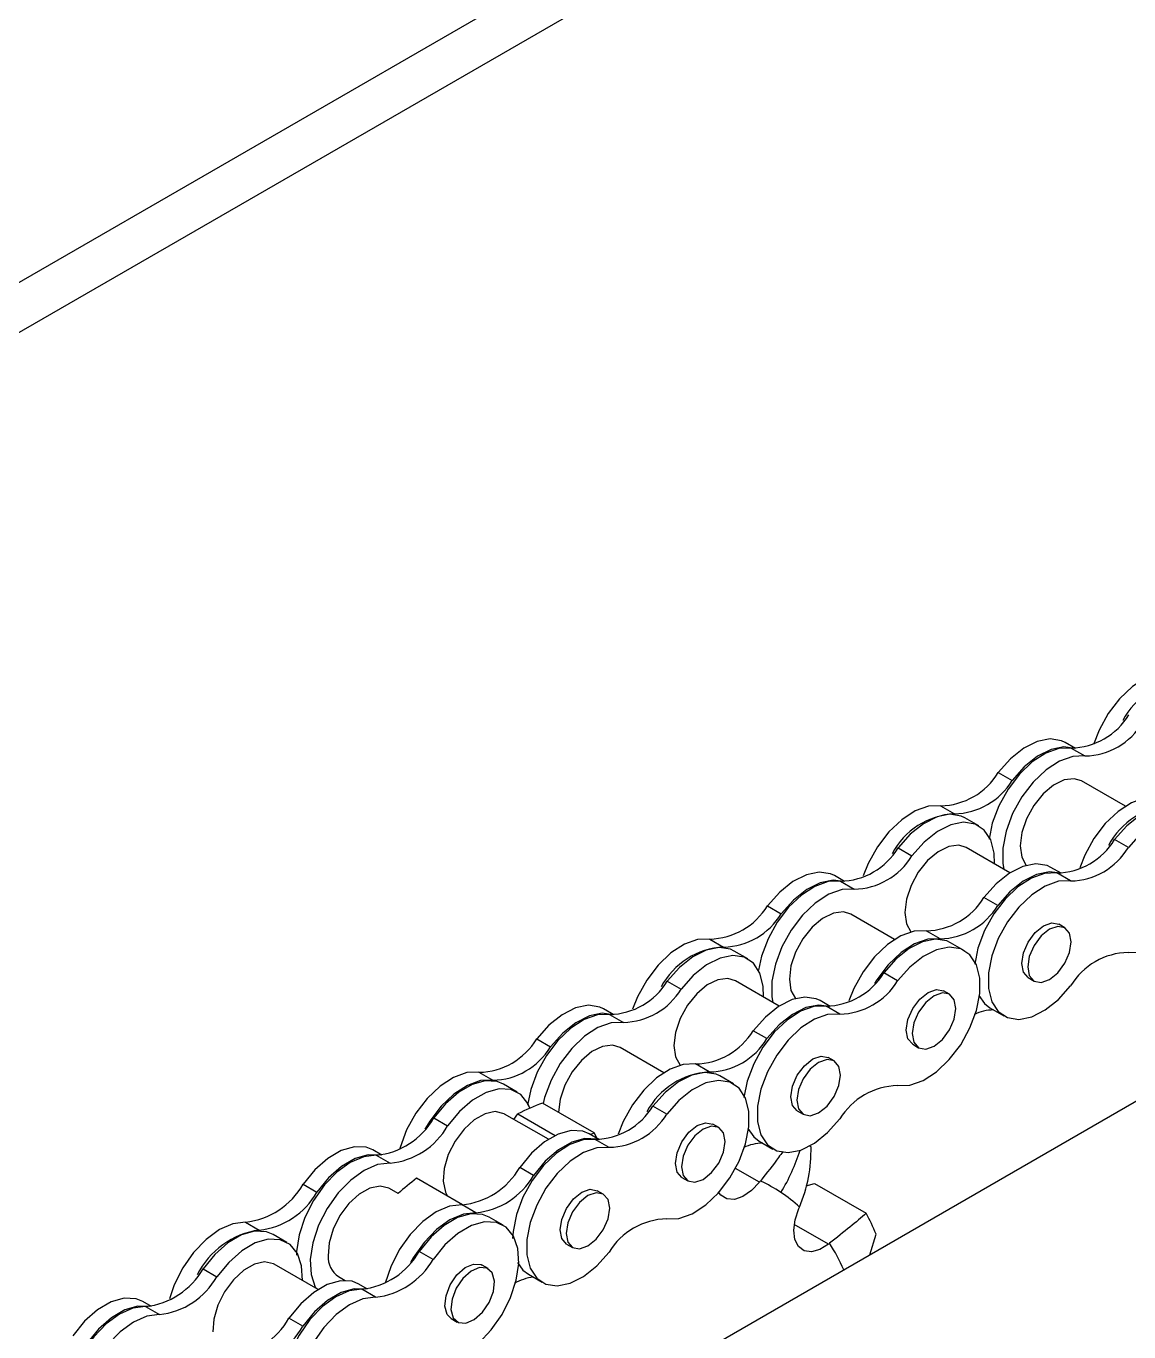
# Model space of a CAD drawing. Header units: metres. Extents: x 0 to 21025, y 0 to 14850.
# Drawn here: x 12731.3 to 12817.1, y 4614.2 to 4715.8 of the extents above; entities that cross this region are included whole.
import ezdxf

# ---------------------------------------------------------------- set-up
doc = ezdxf.new("R2010")
doc.units = ezdxf.units.M
doc.header["$LTSCALE"] = 25
doc.layers.add('SL4', color=4, linetype='Continuous')

msp = doc.modelspace()

# ---------------------------------------------------------------- linework, layer by layer
at = {"layer": 'SL4'}
for p, q in [((12599.424, 4620.083), (13151.059, 4938.535)), ((12609.378, 4621.94), (13151.059, 4934.646)), ((12694.644, 4561.139), (13249.722, 4881.578)), ((12812.959, 4659.614), (12812.159, 4660.075)), ((12812.627, 4659.642), (12813.702, 4659.021)), ((12806.955, 4657.732), (12808.029, 4657.112)), ((12816.843, 4655.108), (12813.437, 4657.075)), ((12802.464, 4655.14), (12803.539, 4654.52)), ((12805.436, 4653.588), (12804.361, 4654.209)), ((12817.076, 4651.889), (12816.001, 4652.51)), ((12799.157, 4651.865), (12800.231, 4651.245)), ((12807.863, 4649.924), (12804.456, 4651.891)), ((12811.843, 4649.889), (12811.044, 4650.351)), ((12794.998, 4649.245), (12794.199, 4649.707)), ((12794.666, 4649.273), (12795.741, 4648.653)), ((12812.586, 4649.297), (12811.511, 4649.917)), ((12806.914, 4647.387), (12805.839, 4648.008)), ((12788.994, 4647.364), (12790.069, 4646.743)), ((12798.883, 4644.74), (12795.476, 4646.706)), ((12812.136, 4645.654), (12811.671, 4645.923)), ((12802.423, 4644.795), (12801.349, 4645.416)), ((12784.504, 4644.772), (12785.579, 4644.151)), ((12804.32, 4643.864), (12803.246, 4644.484)), ((12787.476, 4643.22), (12786.401, 4643.84)), ((12799.116, 4641.521), (12798.041, 4642.141)), ((12781.196, 4641.497), (12782.271, 4640.877)), ((12789.903, 4639.555), (12786.496, 4641.522)), ((12809.272, 4641.768), (12809.738, 4641.5)), ((12793.883, 4639.521), (12793.083, 4639.983)), ((12803.156, 4640.47), (12802.69, 4640.739)), ((12777.038, 4638.877), (12776.238, 4639.338)), ((12776.706, 4638.905), (12777.781, 4638.284)), ((12794.625, 4638.929), (12793.551, 4639.549)), ((12806.306, 4639.414), (12807.381, 4638.794)), ((12771.034, 4636.995), (12772.108, 4636.375)), ((12788.953, 4637.019), (12787.878, 4637.639)), ((12780.922, 4634.371), (12777.516, 4636.338)), ((12800.292, 4636.584), (12800.758, 4636.315)), ((12784.463, 4634.427), (12783.388, 4635.047)), ((12794.176, 4635.286), (12793.71, 4635.555)), ((12766.543, 4634.403), (12767.618, 4633.783)), ((12786.36, 4633.495), (12785.285, 4634.116)), ((12769.515, 4632.851), (12768.44, 4633.472)), ((12775.505, 4629.683), (12771.484, 4632.004)), ((12781.155, 4631.152), (12780.08, 4631.773)), ((12763.027, 4630.845), (12764.102, 4630.224)), ((12771.942, 4629.187), (12768.535, 4631.154)), ((12769.261, 4630.735), (12769.56, 4631.169)), ((12769.56, 4631.169), (12772.473, 4629.487)), ((12791.312, 4631.4), (12791.777, 4631.131)), ((12775.738, 4629.259), (12775.505, 4629.683)), ((12785.195, 4630.102), (12784.73, 4630.37)), ((12775.922, 4629.153), (12775.123, 4629.614)), ((12776.665, 4628.56), (12775.59, 4629.181)), ((12788.346, 4629.046), (12789.421, 4628.426)), ((12758.987, 4627.955), (12758.294, 4628.355)), ((12758.545, 4627.945), (12759.62, 4627.324)), ((12770.784, 4626.367), (12769.709, 4626.987)), ((12788.365, 4625.84), (12786.503, 4626.915)), ((12752.849, 4625.683), (12753.924, 4625.063)), ((12765.26, 4624.086), (12761.677, 4626.154)), ((12782.331, 4626.216), (12782.797, 4625.947)), ((12791.995, 4625.551), (12792.663, 4625.75)), ((12792.663, 4625.75), (12796.684, 4623.429)), ((12760.248, 4624.964), (12759.571, 4625.354)), ((12776.215, 4624.917), (12775.75, 4625.186)), ((12766.302, 4623.467), (12765.227, 4624.087)), ((12748.37, 4622.737), (12749.445, 4622.116)), ((12768.416, 4622.512), (12767.341, 4623.132)), ((12793.741, 4621.023), (12791.074, 4622.562)), ((12751.593, 4621.159), (12750.518, 4621.78)), ((12796.961, 4620.205), (12797.44, 4621.803)), ((12773.351, 4621.032), (12773.817, 4620.763)), ((12762.971, 4619.84), (12761.896, 4620.46)), ((12745.073, 4619.108), (12746.148, 4618.487)), ((12754.02, 4617.495), (12750.613, 4619.462)), ((12755.612, 4618.495), (12756.124, 4618.2)), ((12767.251, 4619.118), (12766.786, 4619.387)), ((12770.385, 4618.678), (12771.46, 4618.057)), ((12757.876, 4617.532), (12757.2, 4617.922)), ((12758.491, 4616.894), (12757.417, 4617.514)), ((12741.053, 4616.18), (12740.377, 4616.57)), ((12740.594, 4616.162), (12741.668, 4615.541)), ((12752.83, 4614.63), (12751.755, 4615.25)), ((12764.387, 4615.232), (12764.853, 4614.964))]:
    msp.add_line(p, q, dxfattribs=at)
at = {"layer": 'SL4', "flags": 128}
for points in [[(12820.425, 4665.508), (12819.475, 4665.477), (12818.445, 4665.109), (12817.397, 4664.429), (12816.399, 4663.479), (12815.512, 4662.318), (12814.794, 4661.02), (12814.367, 4659.928)], [(12812.159, 4660.075), (12811.867, 4660.213), (12810.981, 4660.351), (12809.982, 4660.149), (12808.935, 4659.62), (12807.904, 4658.797), (12806.955, 4657.732)], [(12812.627, 4659.642), (12811.678, 4659.61), (12810.647, 4659.243), (12809.599, 4658.562), (12808.601, 4657.612), (12807.714, 4656.451), (12806.996, 4655.153), (12806.49, 4653.799), (12806.236, 4652.537)], [(12812.877, 4659.616), (12812.056, 4659.73), (12811.057, 4659.528), (12810.01, 4658.999), (12808.979, 4658.176), (12808.029, 4657.112)], [(12813.702, 4659.021), (12812.752, 4658.99), (12811.721, 4658.622), (12810.674, 4657.942), (12809.676, 4656.991), (12808.789, 4655.831), (12808.071, 4654.532), (12807.565, 4653.178), (12807.304, 4651.854), (12807.304, 4650.642), (12807.378, 4650.204)], [(12813.437, 4657.075), (12812.857, 4657.254), (12812.08, 4657.157), (12811.247, 4656.749), (12810.434, 4656.065), (12809.711, 4655.165), (12809.143, 4654.131), (12808.781, 4653.054), (12808.657, 4652.029)], [(12802.464, 4655.14), (12801.515, 4655.109), (12800.484, 4654.741), (12799.437, 4654.061), (12798.438, 4653.11), (12797.552, 4651.949), (12796.833, 4650.651), (12796.447, 4649.681)], [(12819.309, 4655.784), (12818.36, 4655.753), (12817.329, 4655.385), (12816.281, 4654.705), (12815.283, 4653.754), (12814.397, 4652.594), (12813.678, 4651.295), (12813.292, 4650.325)], [(12821.206, 4654.853), (12820.914, 4654.991), (12820.028, 4655.128), (12819.029, 4654.926), (12817.982, 4654.397), (12816.951, 4653.574), (12816.001, 4652.51)], [(12804.361, 4654.209), (12804.069, 4654.347), (12803.183, 4654.484), (12802.185, 4654.282), (12801.137, 4653.753), (12800.106, 4652.93), (12799.157, 4651.865)], [(12817.076, 4643.729), (12818.026, 4643.761), (12819.056, 4644.128), (12820.104, 4644.808), (12821.102, 4645.759), (12821.989, 4646.92), (12822.707, 4648.218), (12823.213, 4649.572), (12823.474, 4650.897), (12823.474, 4652.109), (12823.213, 4653.132), (12822.707, 4653.902), (12821.989, 4654.37), (12821.102, 4654.508), (12820.104, 4654.306), (12819.056, 4653.777), (12818.026, 4652.954), (12817.076, 4651.889)], [(12806.657, 4650.62), (12806.63, 4651.465), (12806.368, 4652.488), (12805.863, 4653.258), (12805.144, 4653.726), (12804.258, 4653.864), (12803.259, 4653.662), (12802.212, 4653.132), (12801.181, 4652.31), (12800.231, 4651.245)], [(12804.456, 4651.891), (12803.877, 4652.07), (12803.1, 4651.973), (12802.267, 4651.565), (12801.453, 4650.88), (12800.731, 4649.981), (12800.163, 4648.947), (12799.801, 4647.869), (12799.676, 4646.845)], [(12808.657, 4652.029), (12808.781, 4651.147), (12809.126, 4650.507)], [(12794.199, 4649.707), (12793.907, 4649.845), (12793.02, 4649.983), (12792.022, 4649.78), (12790.974, 4649.251), (12789.944, 4648.428), (12788.994, 4647.364)], [(12811.044, 4650.351), (12810.751, 4650.489), (12809.865, 4650.627), (12808.867, 4650.425), (12807.819, 4649.895), (12806.788, 4649.073), (12805.839, 4648.008)], [(12811.761, 4649.892), (12810.94, 4650.006), (12809.941, 4649.804), (12808.894, 4649.275), (12807.863, 4648.452), (12806.914, 4647.387)], [(12794.666, 4649.273), (12793.717, 4649.242), (12792.686, 4648.874), (12791.639, 4648.194), (12790.64, 4647.244), (12789.754, 4646.083), (12789.035, 4644.784), (12788.529, 4643.43), (12788.298, 4642.348)], [(12794.917, 4649.248), (12794.095, 4649.362), (12793.097, 4649.16), (12792.049, 4648.631), (12791.018, 4647.808), (12790.069, 4646.743)], [(12811.511, 4649.917), (12810.562, 4649.886), (12809.531, 4649.519), (12808.483, 4648.838), (12807.485, 4647.888), (12806.599, 4646.727), (12805.88, 4645.429), (12805.374, 4644.075), (12805.12, 4642.813)], [(12812.586, 4649.297), (12811.637, 4649.265), (12810.606, 4648.898), (12809.558, 4648.218), (12808.56, 4647.267), (12807.673, 4646.106), (12806.955, 4644.808), (12806.449, 4643.454), (12806.188, 4642.13), (12806.188, 4640.917), (12806.449, 4639.894), (12806.955, 4639.124), (12807.673, 4638.656), (12808.56, 4638.518), (12809.558, 4638.72), (12810.606, 4639.25), (12811.637, 4640.072), (12812.586, 4641.137)], [(12795.741, 4648.653), (12794.792, 4648.621), (12793.761, 4648.254), (12792.713, 4647.574), (12791.715, 4646.623), (12790.829, 4645.462), (12790.11, 4644.164), (12789.604, 4642.81), (12789.343, 4641.485), (12789.343, 4640.273), (12789.417, 4639.836)], [(12795.476, 4646.706), (12794.896, 4646.885), (12794.119, 4646.789), (12793.287, 4646.381), (12792.473, 4645.696), (12791.75, 4644.797), (12791.183, 4643.763), (12790.82, 4642.685), (12790.696, 4641.66)], [(12799.676, 4646.845), (12799.801, 4645.963), (12800.146, 4645.323)], [(12808.775, 4642.867), (12808.904, 4643.691), (12809.272, 4644.538), (12809.822, 4645.28), (12810.471, 4645.804), (12811.12, 4646.03), (12811.671, 4645.923)], [(12801.349, 4645.416), (12800.399, 4645.384), (12799.368, 4645.017), (12798.321, 4644.336), (12797.322, 4643.386), (12796.436, 4642.225), (12795.717, 4640.927), (12795.331, 4639.957)], [(12809.241, 4642.598), (12809.37, 4641.923), (12809.738, 4641.5), (12810.288, 4641.393), (12810.937, 4641.618), (12811.586, 4642.142), (12812.136, 4642.884), (12812.504, 4643.732), (12812.633, 4644.556), (12812.504, 4645.231), (12812.136, 4645.654), (12811.586, 4645.761), (12810.937, 4645.535), (12810.288, 4645.012), (12809.738, 4644.269), (12809.37, 4643.422), (12809.241, 4642.598)], [(12784.504, 4644.772), (12783.554, 4644.74), (12782.524, 4644.373), (12781.476, 4643.692), (12780.478, 4642.742), (12779.591, 4641.581), (12778.873, 4640.283), (12778.486, 4639.313)], [(12786.401, 4643.84), (12786.109, 4643.978), (12785.222, 4644.116), (12784.224, 4643.914), (12783.176, 4643.385), (12782.146, 4642.562), (12781.196, 4641.497)], [(12802.423, 4644.795), (12801.474, 4644.764), (12800.443, 4644.396), (12799.396, 4643.716), (12798.397, 4642.766), (12797.511, 4641.605), (12797.323, 4641.306)], [(12803.246, 4644.484), (12802.953, 4644.623), (12802.067, 4644.76), (12801.069, 4644.558), (12800.021, 4644.029), (12798.99, 4643.206), (12798.041, 4642.141)], [(12799.116, 4633.361), (12800.065, 4633.392), (12801.096, 4633.76), (12802.144, 4634.44), (12803.142, 4635.391), (12804.028, 4636.551), (12804.747, 4637.85), (12805.253, 4639.204), (12805.514, 4640.528), (12805.514, 4641.74), (12805.253, 4642.764), (12804.747, 4643.534), (12804.028, 4644.002), (12803.142, 4644.14), (12802.144, 4643.937), (12801.096, 4643.408), (12800.065, 4642.585), (12799.116, 4641.521)], [(12788.696, 4640.252), (12788.669, 4641.096), (12788.408, 4642.119), (12787.902, 4642.889), (12787.183, 4643.358), (12786.297, 4643.495), (12785.299, 4643.293), (12784.251, 4642.764), (12783.22, 4641.941), (12782.271, 4640.877)], [(12809.272, 4641.768), (12809.272, 4641.769), (12808.904, 4642.192), (12808.775, 4642.867)], [(12786.496, 4641.522), (12785.916, 4641.701), (12785.139, 4641.605), (12784.307, 4641.196), (12783.493, 4640.512), (12782.77, 4639.613), (12782.202, 4638.579), (12781.84, 4637.501), (12781.716, 4636.476)], [(12790.696, 4641.66), (12790.82, 4640.779), (12791.166, 4640.139)], [(12799.795, 4637.682), (12799.924, 4638.506), (12800.292, 4639.354), (12800.842, 4640.096), (12801.491, 4640.62), (12802.14, 4640.846), (12802.69, 4640.739)], [(12793.083, 4639.983), (12792.791, 4640.121), (12791.905, 4640.258), (12790.906, 4640.056), (12789.859, 4639.527), (12788.828, 4638.704), (12787.878, 4637.639)], [(12800.261, 4637.414), (12800.39, 4636.739), (12800.758, 4636.316), (12801.308, 4636.209), (12801.957, 4636.434), (12802.606, 4636.958), (12803.156, 4637.7), (12803.524, 4638.548), (12803.653, 4639.372), (12803.524, 4640.047), (12803.156, 4640.47), (12802.606, 4640.577), (12801.957, 4640.351), (12801.308, 4639.827), (12800.758, 4639.085), (12800.39, 4638.238), (12800.261, 4637.414)], [(12805.433, 4640.385), (12805.88, 4639.745), (12806.306, 4639.414)], [(12776.706, 4638.905), (12775.757, 4638.873), (12774.726, 4638.506), (12773.678, 4637.826), (12772.68, 4636.875), (12771.793, 4635.714), (12771.075, 4634.416), (12770.569, 4633.062), (12770.319, 4631.834)], [(12776.238, 4639.338), (12775.946, 4639.477), (12775.06, 4639.614), (12774.061, 4639.412), (12773.014, 4638.883), (12771.983, 4638.06), (12771.034, 4636.995)], [(12776.956, 4638.879), (12776.135, 4638.994), (12775.136, 4638.792), (12774.089, 4638.262), (12773.058, 4637.44), (12772.108, 4636.375)], [(12793.551, 4639.549), (12792.601, 4639.518), (12791.57, 4639.15), (12790.523, 4638.47), (12789.524, 4637.519), (12788.638, 4636.358), (12787.919, 4635.06), (12787.414, 4633.706), (12787.159, 4632.444)], [(12794.625, 4638.929), (12793.676, 4638.897), (12792.645, 4638.53), (12791.598, 4637.849), (12790.599, 4636.899), (12789.713, 4635.738), (12788.994, 4634.44), (12788.488, 4633.086), (12788.227, 4631.761), (12788.227, 4630.549), (12788.488, 4629.526), (12788.994, 4628.756), (12789.713, 4628.287), (12790.599, 4628.15), (12791.598, 4628.352), (12792.645, 4628.881), (12793.676, 4629.704), (12794.625, 4630.769)], [(12793.8, 4639.524), (12792.979, 4639.638), (12791.981, 4639.436), (12790.933, 4638.907), (12789.903, 4638.084), (12788.953, 4637.019)], [(12777.781, 4638.284), (12776.831, 4638.253), (12775.8, 4637.886), (12774.753, 4637.205), (12773.755, 4636.255), (12772.868, 4635.094), (12772.15, 4633.796), (12771.644, 4632.442), (12771.526, 4631.98)], [(12800.292, 4636.584), (12800.292, 4636.584), (12799.924, 4637.007), (12799.795, 4637.682)], [(12777.516, 4636.338), (12776.936, 4636.517), (12776.159, 4636.421), (12775.326, 4636.012), (12774.513, 4635.328), (12773.79, 4634.429), (12773.222, 4633.394), (12772.86, 4632.317), (12772.736, 4631.292)], [(12781.716, 4636.476), (12781.84, 4635.595), (12782.186, 4634.955)], [(12783.388, 4635.047), (12782.439, 4635.016), (12781.408, 4634.648), (12780.36, 4633.968), (12779.362, 4633.018), (12778.476, 4631.857), (12777.757, 4630.559), (12777.371, 4629.589)], [(12790.815, 4632.498), (12790.944, 4633.322), (12791.312, 4634.17), (12791.862, 4634.912), (12792.511, 4635.436), (12793.16, 4635.661), (12793.71, 4635.555)], [(12791.28, 4632.229), (12791.41, 4631.554), (12791.777, 4631.131), (12792.327, 4631.024), (12792.976, 4631.25), (12793.626, 4631.774), (12794.176, 4632.516), (12794.543, 4633.364), (12794.672, 4634.188), (12794.543, 4634.863), (12794.176, 4635.286), (12793.626, 4635.393), (12792.976, 4635.167), (12792.327, 4634.643), (12791.777, 4633.901), (12791.41, 4633.053), (12791.28, 4632.229)], [(12766.543, 4634.403), (12765.594, 4634.372), (12764.563, 4634.004), (12763.516, 4633.324), (12762.517, 4632.374), (12761.631, 4631.213), (12760.912, 4629.914), (12760.406, 4628.56), (12760.361, 4628.394)], [(12767.618, 4633.783), (12766.669, 4633.751), (12765.638, 4633.384), (12764.59, 4632.704), (12763.592, 4631.753), (12762.706, 4630.592), (12762.333, 4629.974)], [(12768.44, 4633.472), (12767.949, 4633.674), (12767.03, 4633.73), (12766.014, 4633.447), (12764.965, 4632.844), (12763.948, 4631.958), (12763.027, 4630.845)], [(12785.285, 4634.116), (12784.993, 4634.254), (12784.107, 4634.392), (12783.108, 4634.189), (12782.061, 4633.66), (12781.03, 4632.838), (12780.08, 4631.773)], [(12781.155, 4622.992), (12782.105, 4623.024), (12783.135, 4623.391), (12784.183, 4624.072), (12785.181, 4625.022), (12786.068, 4626.183), (12786.786, 4627.481), (12787.292, 4628.835), (12787.553, 4630.16), (12787.553, 4631.372), (12787.292, 4632.395), (12786.786, 4633.165), (12786.068, 4633.634), (12785.181, 4633.771), (12784.183, 4633.569), (12783.135, 4633.04), (12782.105, 4632.217), (12781.155, 4631.152)], [(12770.507, 4631.6), (12770.348, 4631.961), (12769.787, 4632.662), (12769.024, 4633.053), (12768.105, 4633.109), (12767.089, 4632.827), (12766.04, 4632.224), (12765.022, 4631.337), (12764.102, 4630.224)], [(12791.312, 4631.4), (12791.312, 4631.4), (12790.944, 4631.823), (12790.815, 4632.498)], [(12768.535, 4631.154), (12768.49, 4631.179), (12767.807, 4631.339), (12767.013, 4631.178), (12766.178, 4630.711), (12765.377, 4629.978), (12764.681, 4629.044), (12764.151, 4627.994), (12763.835, 4626.919), (12763.76, 4625.916)], [(12775.123, 4629.614), (12774.631, 4629.816), (12773.713, 4629.872), (12772.697, 4629.59), (12771.647, 4628.987), (12770.63, 4628.1), (12769.709, 4626.987)], [(12775.209, 4629.565), (12775.265, 4629.588), (12775.505, 4629.683)], [(12781.835, 4627.314), (12781.964, 4628.138), (12782.331, 4628.986), (12782.882, 4629.728), (12783.531, 4630.252), (12784.18, 4630.477), (12784.73, 4630.37)], [(12782.3, 4627.045), (12782.429, 4626.37), (12782.797, 4625.947), (12783.347, 4625.84), (12783.996, 4626.066), (12784.645, 4626.59), (12785.195, 4627.332), (12785.563, 4628.179), (12785.692, 4629.003), (12785.563, 4629.678), (12785.195, 4630.101), (12784.645, 4630.208), (12783.996, 4629.983), (12783.347, 4629.459), (12782.797, 4628.717), (12782.429, 4627.869), (12782.3, 4627.045)], [(12787.473, 4630.017), (12787.919, 4629.376), (12788.346, 4629.046)], [(12775.59, 4629.181), (12774.641, 4629.149), (12773.61, 4628.782), (12772.562, 4628.101), (12771.564, 4627.151), (12770.678, 4625.99), (12769.959, 4624.692), (12769.453, 4623.338), (12769.192, 4622.013), (12769.16, 4621.462)], [(12775.841, 4629.155), (12775.706, 4629.196), (12774.787, 4629.252), (12773.771, 4628.969), (12772.722, 4628.366), (12771.705, 4627.48), (12770.784, 4626.367)], [(12792.3, 4628.673), (12792.315, 4628.662), (12792.394, 4628.603)], [(12758.545, 4627.945), (12757.57, 4627.832), (12756.529, 4627.387), (12755.488, 4626.637), (12754.511, 4625.63), (12753.66, 4624.429), (12752.988, 4623.11), (12752.539, 4621.755), (12752.34, 4620.45), (12752.331, 4620.161)], [(12758.294, 4628.355), (12757.771, 4628.565), (12756.848, 4628.609), (12755.829, 4628.314), (12754.78, 4627.699), (12753.765, 4626.803), (12752.849, 4625.683)], [(12758.848, 4627.944), (12758.846, 4627.945), (12757.923, 4627.988), (12756.904, 4627.693), (12755.855, 4627.079), (12754.84, 4626.183), (12753.924, 4625.063)], [(12776.665, 4628.56), (12775.716, 4628.529), (12774.685, 4628.161), (12773.637, 4627.481), (12772.639, 4626.53), (12771.752, 4625.37), (12771.034, 4624.071), (12770.528, 4622.717), (12770.267, 4621.393), (12770.267, 4620.181), (12770.528, 4619.158), (12771.034, 4618.387), (12771.752, 4617.919), (12772.639, 4617.781), (12773.637, 4617.984), (12774.685, 4618.513), (12775.716, 4619.336), (12776.665, 4620.4)], [(12759.62, 4627.324), (12758.645, 4627.211), (12757.604, 4626.766), (12756.562, 4626.016), (12755.585, 4625.01), (12754.735, 4623.809), (12754.063, 4622.489), (12753.614, 4621.135), (12753.414, 4619.83), (12753.478, 4618.656), (12753.799, 4617.688), (12753.854, 4617.591)], [(12782.331, 4626.216), (12782.331, 4626.216), (12781.964, 4626.639), (12781.835, 4627.314)], [(12763.76, 4625.916), (12763.934, 4625.074), (12764.097, 4624.757)], [(12788.365, 4625.84), (12787.742, 4625.189), (12787.073, 4624.734), (12786.415, 4624.512), (12785.825, 4624.544), (12785.354, 4624.825), (12785.151, 4625.097)], [(12759.571, 4625.354), (12759.526, 4625.38), (12758.843, 4625.54), (12758.049, 4625.379), (12757.214, 4624.911), (12756.413, 4624.178), (12755.717, 4623.245), (12755.187, 4622.194), (12754.871, 4621.12), (12754.796, 4620.117)], [(12772.854, 4622.13), (12772.983, 4622.954), (12773.351, 4623.801), (12773.901, 4624.544), (12774.55, 4625.067), (12775.199, 4625.293), (12775.75, 4625.186)], [(12773.32, 4621.861), (12773.449, 4621.186), (12773.817, 4620.763), (12774.367, 4620.656), (12775.016, 4620.882), (12775.665, 4621.405), (12776.215, 4622.148), (12776.583, 4622.995), (12776.712, 4623.819), (12776.583, 4624.494), (12776.215, 4624.917), (12775.665, 4625.024), (12775.016, 4624.799), (12774.367, 4624.275), (12773.817, 4623.533), (12773.449, 4622.685), (12773.32, 4621.861)], [(12765.227, 4624.087), (12764.252, 4623.974), (12763.211, 4623.529), (12762.17, 4622.779), (12761.193, 4621.772), (12760.342, 4620.572), (12759.671, 4619.252), (12759.244, 4617.989)], [(12793.741, 4621.023), (12793.069, 4620.608), (12792.42, 4620.433), (12791.848, 4620.511), (12791.404, 4620.837), (12791.126, 4621.383), (12791.037, 4622.101), (12791.145, 4622.929), (12791.441, 4623.796)], [(12748.37, 4622.737), (12747.392, 4622.611), (12746.35, 4622.154), (12745.309, 4621.394), (12744.336, 4620.378), (12743.491, 4619.172), (12742.827, 4617.85), (12742.455, 4616.766)], [(12766.302, 4623.467), (12765.327, 4623.354), (12764.286, 4622.909), (12763.245, 4622.159), (12762.268, 4621.152), (12761.417, 4619.951), (12761.206, 4619.585)], [(12767.341, 4623.132), (12766.818, 4623.343), (12765.895, 4623.386), (12764.876, 4623.091), (12763.827, 4622.477), (12762.812, 4621.581), (12761.896, 4620.46)], [(12763.462, 4611.983), (12764.44, 4612.109), (12765.482, 4612.566), (12766.523, 4613.326), (12767.496, 4614.342), (12768.341, 4615.548), (12769.005, 4616.87), (12769.446, 4618.225), (12769.635, 4619.527), (12769.562, 4620.694), (12769.231, 4621.652), (12768.663, 4622.343), (12767.893, 4622.722), (12766.969, 4622.766), (12765.951, 4622.471), (12764.901, 4621.856), (12763.887, 4620.96), (12762.971, 4619.84)], [(12750.518, 4621.78), (12749.995, 4621.99), (12749.072, 4622.033), (12748.053, 4621.739), (12747.004, 4621.124), (12745.989, 4620.228), (12745.073, 4619.108)], [(12773.351, 4621.032), (12773.351, 4621.032), (12772.983, 4621.455), (12772.854, 4622.13)], [(12752.813, 4618.192), (12752.74, 4619.341), (12752.408, 4620.3), (12751.84, 4620.991), (12751.07, 4621.37), (12750.146, 4621.413), (12749.128, 4621.118), (12748.078, 4620.503), (12747.064, 4619.608), (12746.148, 4618.487)], [(12750.613, 4619.462), (12750.548, 4619.497), (12749.861, 4619.647), (12749.065, 4619.476), (12748.23, 4619), (12747.431, 4618.259), (12746.739, 4617.321), (12746.215, 4616.268), (12745.906, 4615.194), (12745.84, 4614.195)], [(12763.895, 4616.197), (12763.978, 4617.003), (12764.307, 4617.856), (12764.83, 4618.626), (12765.468, 4619.195), (12766.125, 4619.478), (12766.699, 4619.43), (12766.786, 4619.387)], [(12769.536, 4619.6), (12769.959, 4619.008), (12770.385, 4618.678)], [(12764.36, 4615.928), (12764.534, 4615.291), (12764.939, 4614.92), (12765.514, 4614.873), (12766.17, 4615.155), (12766.808, 4615.725), (12767.332, 4616.494), (12767.66, 4617.347), (12767.744, 4618.154), (12767.57, 4618.791), (12767.165, 4619.161), (12766.591, 4619.209), (12765.934, 4618.926), (12765.296, 4618.357), (12764.772, 4617.587), (12764.444, 4616.734), (12764.36, 4615.928)], [(12757.417, 4617.514), (12756.438, 4617.389), (12755.396, 4616.931), (12754.356, 4616.171), (12753.382, 4615.156), (12752.537, 4613.949), (12751.874, 4612.627), (12751.433, 4611.273), (12751.243, 4609.971), (12751.237, 4609.743)], [(12757.2, 4617.922), (12756.677, 4618.132), (12755.754, 4618.176), (12754.735, 4617.881), (12753.686, 4617.266), (12752.671, 4616.371), (12751.755, 4615.25)], [(12757.727, 4617.518), (12756.829, 4617.555), (12755.81, 4617.261), (12754.761, 4616.646), (12753.746, 4615.75), (12752.83, 4614.63)], [(12740.377, 4616.57), (12739.854, 4616.78), (12738.931, 4616.823), (12737.912, 4616.528), (12736.863, 4615.914), (12735.848, 4615.018), (12734.932, 4613.898)], [(12758.491, 4616.894), (12757.513, 4616.768), (12756.471, 4616.311), (12755.431, 4615.551), (12754.457, 4614.535), (12753.612, 4613.329), (12752.948, 4612.007), (12752.508, 4610.652), (12752.318, 4609.351), (12752.391, 4608.184), (12752.722, 4607.225), (12753.291, 4606.534), (12754.061, 4606.155), (12754.984, 4606.112), (12756.002, 4606.406), (12757.052, 4607.021), (12758.067, 4607.917), (12758.983, 4609.037)], [(12740.594, 4616.162), (12739.615, 4616.036), (12738.573, 4615.579), (12737.533, 4614.819), (12736.559, 4613.803), (12735.714, 4612.597), (12735.051, 4611.275), (12734.61, 4609.92), (12734.42, 4608.618), (12734.414, 4608.39)], [(12741.668, 4615.541), (12740.69, 4615.415), (12739.648, 4614.958), (12738.608, 4614.198), (12737.634, 4613.183), (12736.789, 4611.976), (12736.125, 4610.654), (12735.685, 4609.3), (12735.495, 4607.998), (12735.568, 4606.831), (12735.899, 4605.872), (12735.937, 4605.806)], [(12740.905, 4616.165), (12740.006, 4616.203), (12738.987, 4615.908), (12737.938, 4615.293), (12736.923, 4614.398), (12736.007, 4613.277)], [(12764.387, 4615.232), (12764.068, 4615.56), (12763.895, 4616.197)]]:
    msp.add_lwpolyline(points, dxfattribs=at)
at = {"layer": 'SL4'}
for centre, radius, start, end in [((12821.817, 4659.041), 5.855, 93.11014, 152.07322), ((12812.517, 4665.017), 5.376, 271.17027, 328.82435), ((12813.592, 4664.396), 5.376, 271.17027, 328.82435), ((12802.355, 4660.515), 5.376, 271.17027, 328.82435), ((12803.429, 4659.895), 5.376, 271.17027, 328.82435), ((12820.702, 4649.317), 5.855, 93.11014, 152.07322), ((12803.857, 4648.673), 5.855, 93.11014, 152.07322), ((12811.401, 4655.293), 5.376, 271.17027, 328.82435), ((12794.557, 4654.649), 5.376, 271.17027, 328.82435), ((12795.631, 4654.028), 5.376, 271.17027, 328.82435), ((12812.476, 4654.672), 5.376, 271.17027, 328.82435), ((12801.239, 4650.791), 5.376, 271.17027, 328.82435), ((12784.394, 4650.147), 5.376, 271.17027, 328.82435), ((12802.314, 4650.171), 5.376, 271.17027, 328.82435), ((12785.469, 4649.526), 5.376, 271.17027, 328.82435), ((12785.896, 4638.304), 5.855, 93.11014, 152.07322), ((12817.186, 4638.354), 5.376, 91.17027, 148.82435), ((12793.441, 4644.924), 5.376, 271.17027, 328.82435), ((12776.596, 4644.28), 5.376, 271.17027, 328.82435), ((12777.671, 4643.66), 5.376, 271.17027, 328.82435), ((12794.516, 4644.304), 5.376, 271.17027, 328.82435), ((12806.616, 4635.767), 3.488, 90.56116, 116.02928), ((12766.434, 4639.778), 5.376, 271.17027, 328.82435), ((12783.278, 4640.423), 5.376, 271.17027, 328.82435), ((12784.353, 4639.802), 5.376, 271.17027, 328.82435), ((12767.508, 4639.158), 5.376, 271.17027, 328.82435), ((12784.781, 4628.58), 5.855, 93.11014, 152.07322), ((12799.225, 4627.986), 5.376, 91.17027, 148.82435), ((12782.84, 4603.202), 30.96, 111.51668, 115.40069), ((12775.48, 4634.556), 5.376, 271.17027, 328.82435), ((12757.969, 4633.749), 5.832, 275.66741, 330.1354), ((12776.555, 4633.935), 5.376, 271.17027, 328.82435), ((12759.044, 4633.128), 5.832, 275.66741, 330.1354), ((12788.655, 4625.399), 3.488, 90.56116, 116.02928), ((12777.001, 4632.959), 15.254, 328.75305, 342.33507), ((12764.651, 4629.891), 5.832, 275.66741, 330.1354), ((12747.719, 4628.605), 5.904, 276.33217, 330.33915), ((12793.123, 4586.908), 50.289, 128.70301, 130.82224), ((12765.726, 4629.271), 5.832, 275.66741, 330.1354), ((12807.865, 4610.307), 24.93, 141.17057, 141.46175), ((12783.464, 4615.146), 11.887, 56.40264, 65.22892), ((12748.794, 4627.984), 5.904, 276.33217, 330.33915), ((12783.332, 4614.957), 12.116, 47.66147, 56.37566), ((12767.908, 4634.243), 25.748, 336.06333, 336.34831), ((12781.265, 4617.617), 5.376, 91.17027, 148.82435), ((12779.537, 4614.477), 19.344, 22.25431, 27.56907), ((12750.33, 4615.797), 6.381, 97.9776, 153.64884), ((12805.179, 4606.54), 18.455, 127.94391, 128.29973), ((12780.053, 4612.478), 16.25, 23.77406, 32.01772), ((12756.624, 4620.02), 1.83, 176.97527, 236.41435), ((12756.765, 4623.382), 5.904, 276.33217, 330.33915), ((12757.84, 4622.762), 5.904, 276.33217, 330.33915), ((12739.942, 4622.03), 5.904, 276.33217, 330.33915), ((12741.017, 4621.409), 5.904, 276.33217, 330.33915), ((12771.256, 4614.543), 3.944, 97.10499, 119.70748), ((12746.625, 4618.172), 5.904, 276.33217, 330.33915), ((12747.699, 4617.552), 5.904, 276.33217, 330.33915)]:
    msp.add_arc(centre, radius, start, end, dxfattribs=at)
for points, knots in [([(12790.18, 4628.226), (12790.074, 4628.076), (12789.569, 4627.36), (12788.941, 4626.566), (12788.444, 4625.939)], [0, 0, 0, 0, 0.2104036, 1, 1, 1, 1]), ([(12791.493, 4623.914), (12791.77, 4624.672), (12792.326, 4626.193), (12792.372, 4627.799), (12792.394, 4628.603)], [0, 0, 0, 0, 0.4990975, 1, 1, 1, 1]), ([(12796.684, 4623.429), (12796.28, 4623.085), (12795.473, 4622.398), (12794.378, 4621.528), (12793.831, 4621.094)], [0, 0, 0, 0, 0.5005336, 1, 1, 1, 1])]:
    msp.add_open_spline(points, degree=3, knots=knots, dxfattribs=at)

doc.saveas('drawing.dxf')
